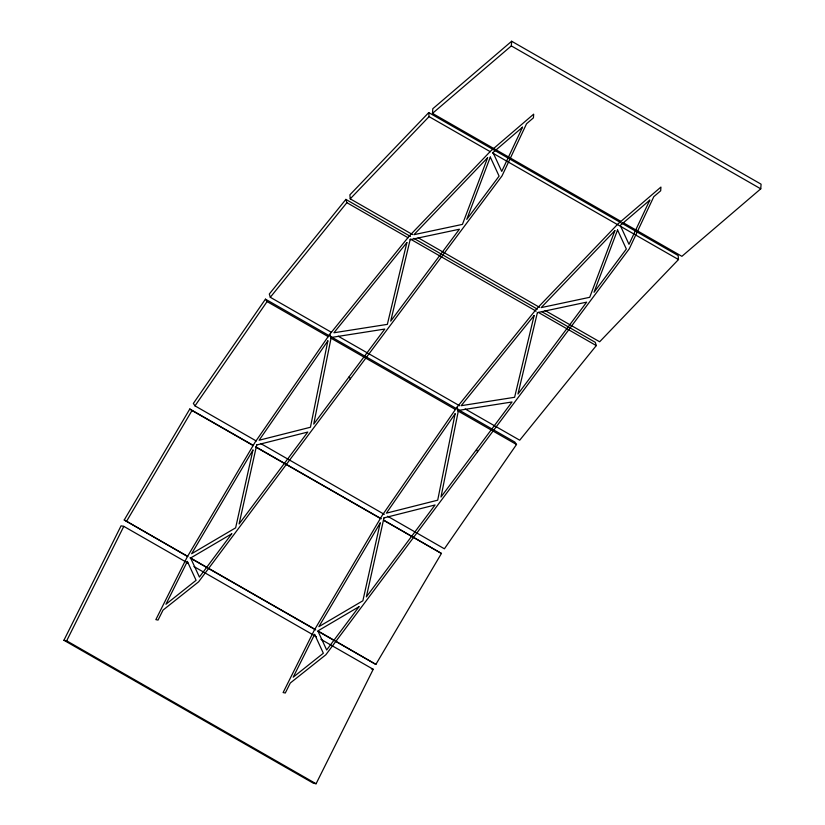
<?xml version="1.0" encoding="UTF-8"?>
<svg xmlns="http://www.w3.org/2000/svg" width="825" height="825" viewBox="0 0 825 825"><rect width="100%" height="100%" fill="white"/><g stroke="black" fill="none" stroke-linecap="round" stroke-linejoin="round"><path stroke-width="1.24" d="M620.658 221.224L432.475 113.386L432.805 108.735L511.655 41.25L761.083 184.181L760.753 188.832L681.893 256.317L622.885 222.502M432.475 113.386L511.325 45.901L511.655 41.25M331.186 337.477L313.727 424.122L384.78 329.062L331.186 337.477L329.732 334.331L409.045 236.29L490.71 151.006L533.682 114.139L533.424 117.851L526.546 123.76L502.002 175.921L198.608 581.831L163.03 610.098L158.039 620.08L155.853 619.627L187.048 557.267L255.028 442.344L329.732 334.331M458.442 410.407L440.983 497.042L512.036 401.981L458.442 410.407L456.988 407.251L536.302 309.21L617.966 223.926L660.938 187.058L660.681 190.781L653.802 196.68L629.258 248.841L325.865 654.751L290.287 683.018L285.295 693L283.109 692.557L314.304 630.187L382.284 515.274L456.988 407.251M320.884 639.303L373.22 669.292L316.078 783.75L313.345 783.203L63.917 640.272L121.058 525.814L123.802 526.36L188.378 563.372M63.917 640.272L66.66 640.819L123.802 526.36M187.698 556.586L124.235 519.977L189.802 409.014L253.265 445.387M126.452 521.482L192.008 410.52L189.802 409.014M317.976 631.238L375.87 664.414L441.437 553.451L383.543 520.039M387.626 516.254L444.407 548.8L516.512 444.51L514.882 442.087L265.454 299.166L193.359 403.446L194.989 405.869L256.235 440.963M194.989 405.869L267.083 301.589L265.454 299.166M410.448 236.414L345.871 199.403L269.301 294.02L270.301 297.289L331.547 332.382M270.301 297.289L346.871 202.672L345.871 199.403M541.839 311.706L595.289 342.334L596.289 345.603L519.719 440.21L465.166 408.952M545.088 310.509L599.651 341.777L678.49 259.555L678.15 255.533L428.732 112.602L349.893 194.834L350.223 198.846L412.582 234.578M350.223 198.846L429.062 116.624L428.732 112.602M371.394 668.92L373.22 669.292M511.325 45.901L760.753 188.832M429.062 116.624L490.308 151.718M492.535 152.996L678.49 259.555M418.151 237.775L539.519 307.323M413.789 238.322L537.395 309.148M346.871 202.672L408.107 237.765M410.334 239.044L536.157 311.149M538.385 312.417L596.289 345.603M338.219 336.208L459.597 405.756M267.083 301.589L328.329 336.683M330.557 337.951L455.266 409.417M457.493 410.695L516.512 444.51M260.679 443.52L384.285 514.346M256.606 447.294L381.315 518.76M192.008 410.52L253.254 445.613M255.482 446.892L380.191 518.358M383.532 520.266L441.437 553.451M124.235 519.977L187.708 556.349M192.163 558.907L206.632 567.198M209.973 569.116L314.645 629.093M319.1 631.641L333.568 639.942M335.796 641.211L375.87 664.414M189.925 557.855L315.748 629.96M193.947 566.558L316.429 636.745M66.66 640.819L316.078 783.75M476.51 449.512L477.562 451.801M349.253 376.592L350.305 378.871M327.845 340.89L310.437 427.257L259.122 440.241L327.845 340.89M455.101 413.81L437.693 500.187L386.378 513.16L455.101 413.81M252.945 450.058L235.62 527.856L191.617 553.75L252.945 450.058M256.699 444.974L239.106 523.957L307.797 432.052L256.699 444.974M380.201 522.978L362.876 600.775L318.873 626.67L380.201 522.978M383.955 517.894L366.362 596.877L435.053 504.972L383.955 517.894M406.869 242.581L387.348 324.369L333.919 332.764L406.869 242.581M410.149 239.673L390.71 321.131L459.401 229.226L410.149 239.673M534.126 315.501L514.604 397.289L461.175 405.683L534.126 315.501M537.405 312.603L517.966 394.051L586.658 302.146L537.405 312.603M487.627 157.73L462.443 224.39L413.933 234.682L487.627 157.73M490.298 157.07L466.764 219.378L499.094 176.117L490.298 157.07M614.883 230.649L589.71 297.309L541.19 307.601L614.883 230.649M617.554 229.989L594.021 292.298L626.35 249.037L617.554 229.989M522.524 127.205L501.734 171.394L493.02 152.522L522.524 127.205M649.78 200.135L628.99 244.313L620.276 225.442L649.78 200.135M187.368 561.443L165.949 604.251L196.082 580.315L187.368 561.443M314.624 634.373L293.205 677.181L323.338 653.235L314.624 634.373M231.743 533.806L199.413 577.057L190.606 558.009L231.743 533.806M358.999 606.726L326.669 649.987L317.862 630.929L358.999 606.726"/></g></svg>
